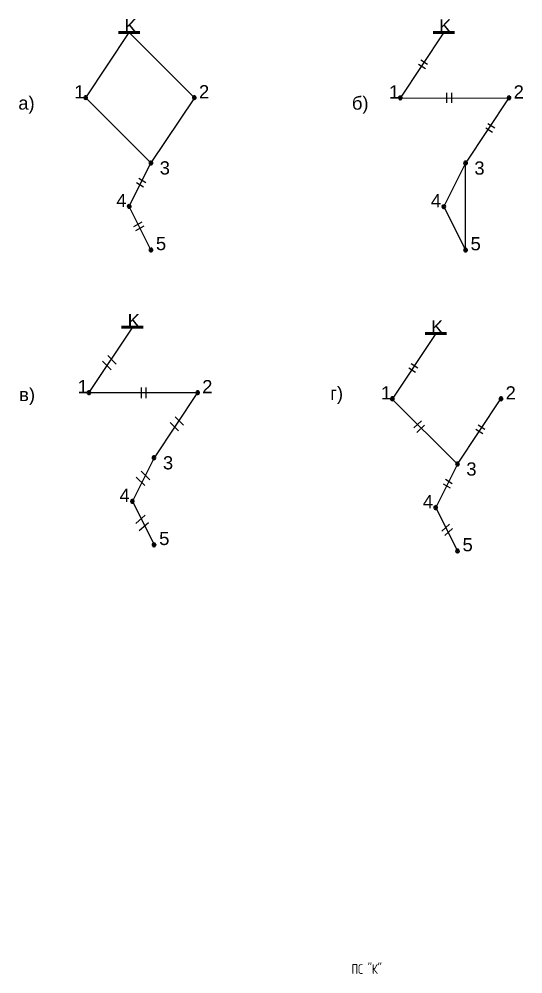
# Model space of a CAD drawing. Header units: millimetres. Extents: x 694 to 2822, y 1259 to 2159.
# Drawn here: x 754.6 to 962.6, y 1764.8 to 2158.8 of the extents above; entities that cross this region are included whole.
import ezdxf

# ---------------------------------------------------------------- set-up
doc = ezdxf.new("R2010")
doc.units = ezdxf.units.MM
doc.layers.add('PDF _Геометрия', color=7, linetype='Continuous')
doc.layers.add('PDF _Текст', color=7, linetype='Continuous')
doc.styles.add('GOST-2.304_Type-B_shrink', font='GOST Common.ttf', dxfattribs={"width": 0.8})
doc.styles.add('PDF Arial', font='arial.ttf')

msp = doc.modelspace()

# ---------------------------------------------------------------- linework, layer by layer
at = {"layer": 'PDF _Геометрия', "lineweight": 25}
for points in [[(809, 2063.56), (800.02, 2081.49), (809, 2099.48), (782.07, 2126.36), (800.02, 2153.33), (826.95, 2126.4), (809, 2099.48)], [(929.87, 2153.22), (912, 2126.23), (956.87, 2126.29), (938.92, 2099.39), (929.95, 2081.44), (938.92, 2063.45), (938.92, 2099.39)], [(919.5, 2140.21), (922.35, 2138.45)], [(920.44, 2142), (923.28, 2140.24)], [(931.11, 2128.38), (931.11, 2124.33)], [(933.16, 2128.38), (933.16, 2124.33)], [(947.26, 2113.96), (950.11, 2112.19)], [(948.2, 2115.75), (951.04, 2113.99)], [(804.02, 2093.16), (806.87, 2091.39)], [(803.09, 2091.36), (805.93, 2089.6)], [(801.92, 2073.18), (805.44, 2075.11)], [(802.75, 2071.56), (806.27, 2073.49)], [(801.35, 2031.63), (783.39, 2004.7), (828.27, 2004.7), (810.32, 1977.77), (801.35, 1959.82), (810.32, 1941.87)], [(926.63, 2029.06), (908.67, 2002.03), (935.6, 1975.22), (926.63, 1957.21), (935.6, 1939.2)], [(789.08, 2017.6), (792.55, 2014.13)], [(791.16, 2019.97), (794.63, 2016.49)], [(915.49, 2014.85), (918.33, 2013.09)], [(916.42, 2016.65), (919.27, 2014.88)], [(804.92, 2006.74), (804.92, 2002.41)], [(806.84, 2006.74), (806.84, 2002.41)], [(935.6, 1975.22), (953.55, 2002.06)], [(819, 1994.74), (822.47, 1991.27)], [(816.92, 1992.38), (820.4, 1988.91)], [(944.1, 1991.34), (946.94, 1989.57)], [(943.16, 1989.54), (946.01, 1987.78)], [(805.04, 1972.2), (808.51, 1968.73)], [(802.96, 1969.84), (806.43, 1966.37)], [(929.69, 1967.1), (932.54, 1965.34)], [(930.63, 1968.9), (933.47, 1967.13)], [(802.79, 1950.73), (806.6, 1954.09)], [(804.19, 1947.74), (808, 1951.1)]]:
    msp.add_lwpolyline(points, dxfattribs=at)
at = {"layer": 'PDF _Геометрия', "lineweight": 60}
for points in [[(804.46, 2153.33), (795.58, 2153.33)], [(934.39, 2153.26), (925.51, 2153.26)], [(805.78, 2031.63), (796.91, 2031.63)], [(931.06, 2029.06), (922.19, 2029.06)]]:
    msp.add_lwpolyline(points, dxfattribs=at)
at = {"layer": 'PDF _Геометрия', "lineweight": 53}
for points in [[(782.07, 2126.92, 0.414461), (781.55, 2126.4, 0.412824), (782.07, 2125.89, 0.413078), (782.58, 2126.4, 0.414717)], [(826.95, 2126.92, 0.414461), (826.43, 2126.4, 0.412824), (826.95, 2125.89, 0.411988), (827.46, 2126.4, 0.413631)], [(912, 2126.85, 0.414668), (911.48, 2126.34, 0.41409), (912, 2125.82, 0.412035), (912.51, 2126.34, 0.412616)], [(956.87, 2126.85, 0.413374), (956.36, 2126.34, 0.412801), (956.87, 2125.82, 0.413885), (957.39, 2126.34, 0.414461)], [(809, 2099.99, 0.414461), (808.48, 2099.48, 0.414717), (809, 2098.96, 0.414461), (809.51, 2099.48, 0.414207)], [(938.92, 2099.92, 0.414717), (938.41, 2099.41, 0.414094), (938.92, 2098.9, 0.413837), (939.44, 2099.41, 0.414461)], [(800.02, 2082.04, 0.414094), (799.51, 2081.53, 0.414717), (800.02, 2081.01, 0.414094), (800.53, 2081.53, 0.413473)], [(929.95, 2081.97, 0.413057), (929.43, 2081.46, 0.413627), (929.95, 2080.95, 0.414668), (930.46, 2081.46, 0.41409)], [(809, 2064.09, 0.414717), (808.48, 2063.58, 0.414923), (809, 2063.06, 0.414668), (809.51, 2063.58, 0.414461)], [(938.92, 2064.02, 0.414461), (938.41, 2063.51, 0.414717), (938.92, 2062.99, 0.414461), (939.44, 2063.51, 0.414207)], [(783.39, 2005.21, 0.414717), (782.88, 2004.7, 0.414461), (783.39, 2004.19, 0.414668), (783.91, 2004.7, 0.414923)], [(828.27, 2005.21, 0.414923), (827.76, 2004.7, 0.414668), (828.27, 2004.19, 0.414461), (828.79, 2004.7, 0.414717)], [(908.67, 2002.65, 0.414668), (908.16, 2002.13, 0.414923), (908.67, 2001.62, 0.414717), (909.19, 2002.13, 0.414461)], [(953.55, 2002.65, 0.414207), (953.04, 2002.13, 0.414461), (953.55, 2001.62, 0.414717), (954.07, 2002.13, 0.414461)], [(810.32, 1978.29, 0.414923), (809.81, 1977.77, 0.414717), (810.32, 1977.26, 0.414461), (810.84, 1977.77, 0.414668)], [(935.6, 1975.72, 0.414717), (935.09, 1975.21, 0.414923), (935.6, 1974.69, 0.414668), (936.12, 1975.21, 0.414461)], [(801.35, 1960.34, 0.414717), (800.83, 1959.82, 0.414461), (801.35, 1959.31, 0.414207), (801.86, 1959.82, 0.414461)], [(926.63, 1957.77, 0.414461), (926.11, 1957.25, 0.414717), (926.63, 1956.74, 0.414461), (927.14, 1957.25, 0.414207)], [(810.32, 1942.38, 0.414461), (809.81, 1941.87, 0.413631), (810.32, 1941.36, 0.413374), (810.84, 1941.87, 0.414207)], [(935.6, 1939.82, 0.414923), (935.09, 1939.3, 0.413885), (935.6, 1938.79, 0.413627), (936.12, 1939.3, 0.414668)]]:
    msp.add_lwpolyline(points, format="xyb", close=True, dxfattribs=at)
at = {"layer": 'PDF _Геометрия', "lineweight": 30}
for points in [[(917.61, 1990.1), (920.78, 1993.02)], [(918.78, 1988.28), (921.94, 1991.2)], [(929.18, 1947.53), (932.34, 1950.45)], [(930.34, 1945.71), (933.5, 1948.64)]]:
    msp.add_lwpolyline(points, dxfattribs=at)
at = {"layer": 'PDF _Геометрия', "lineweight": 25}
for points in [[(799.94, 2153.3), (799.94, 2153.31), (799.94, 2153.31), (799.95, 2153.31)], [(799.95, 2153.29), (799.94, 2153.29), (799.94, 2153.29), (799.94, 2153.3)], [(799.95, 2153.31), (799.95, 2153.31), (799.96, 2153.31), (799.96, 2153.3)], [(799.96, 2153.3), (799.96, 2153.29), (799.95, 2153.29), (799.95, 2153.29)], [(929.86, 2153.23), (929.86, 2153.24), (929.87, 2153.25), (929.87, 2153.25)], [(929.87, 2153.22), (929.87, 2153.22), (929.86, 2153.23), (929.86, 2153.23)], [(929.87, 2153.25), (929.88, 2153.25), (929.89, 2153.24), (929.89, 2153.23)], [(929.89, 2153.23), (929.89, 2153.23), (929.88, 2153.22), (929.87, 2153.22)], [(801.26, 2031.6), (801.26, 2031.6), (801.27, 2031.61), (801.27, 2031.61)], [(801.27, 2031.58), (801.27, 2031.58), (801.26, 2031.59), (801.26, 2031.6)], [(801.27, 2031.61), (801.28, 2031.61), (801.28, 2031.6), (801.28, 2031.6)], [(801.28, 2031.6), (801.28, 2031.59), (801.28, 2031.58), (801.27, 2031.58)], [(926.54, 2029.03), (926.54, 2029.03), (926.55, 2029.04), (926.55, 2029.04)], [(926.55, 2029.02), (926.55, 2029.02), (926.54, 2029.02), (926.54, 2029.03)], [(926.55, 2029.04), (926.56, 2029.04), (926.57, 2029.03), (926.57, 2029.03)], [(926.57, 2029.03), (926.57, 2029.02), (926.56, 2029.02), (926.55, 2029.02)]]:
    msp.add_open_spline(points, degree=3, dxfattribs=at)

# ---------------------------------------------------------------- texts
at = {"transparency": 33554687, "insert": (891.86, 1766.79), "char_height": 3.991, "attachment_point": 4, "style": 'GOST-2.304_Type-B_shrink'}
msp.add_mtext('ПС "К"', dxfattribs=at)
at = {"layer": 'PDF _Текст', "char_height": 5.44, "attachment_point": 7, "style": 'PDF Arial'}
for s, insert in [('K', (798.06, 2153.39)), ('K', (927.99, 2153.33)), ('1', (777.4, 2126.12)), ('2', (828.85, 2126.12)), ('1', (907.33, 2126.06)), ('2', (958.78, 2126.06)), ('а)', (754.24, 2119.82)), ('б)', (892, 2119.82)), ('3', (812.64, 2094.63)), ('3', (942.57, 2094.56)), ('4', (794.69, 2081.25)), ('4', (924.62, 2081.18)), ('5', (811.08, 2063.4)), ('5', (941.01, 2063.33)), ('K', (799.39, 2031.69)), ('K', (924.67, 2029.12)), ('1', (778.73, 2004.42)), ('2', (830.18, 2004.42)), ('в)', (754.6, 1999.53)), ('г)', (883.05, 2000.03)), ('1', (904.01, 2001.85)), ('2', (955.46, 2001.85)), ('3', (813.97, 1972.92)), ('3', (939.25, 1970.36)), ('4', (796.01, 1959.54)), ('4', (921.3, 1956.97)), ('5', (812.41, 1941.69)), ('5', (937.69, 1939.13))]:
    msp.add_mtext(s, dxfattribs=dict(at, insert=insert))

doc.saveas('drawing.dxf')
